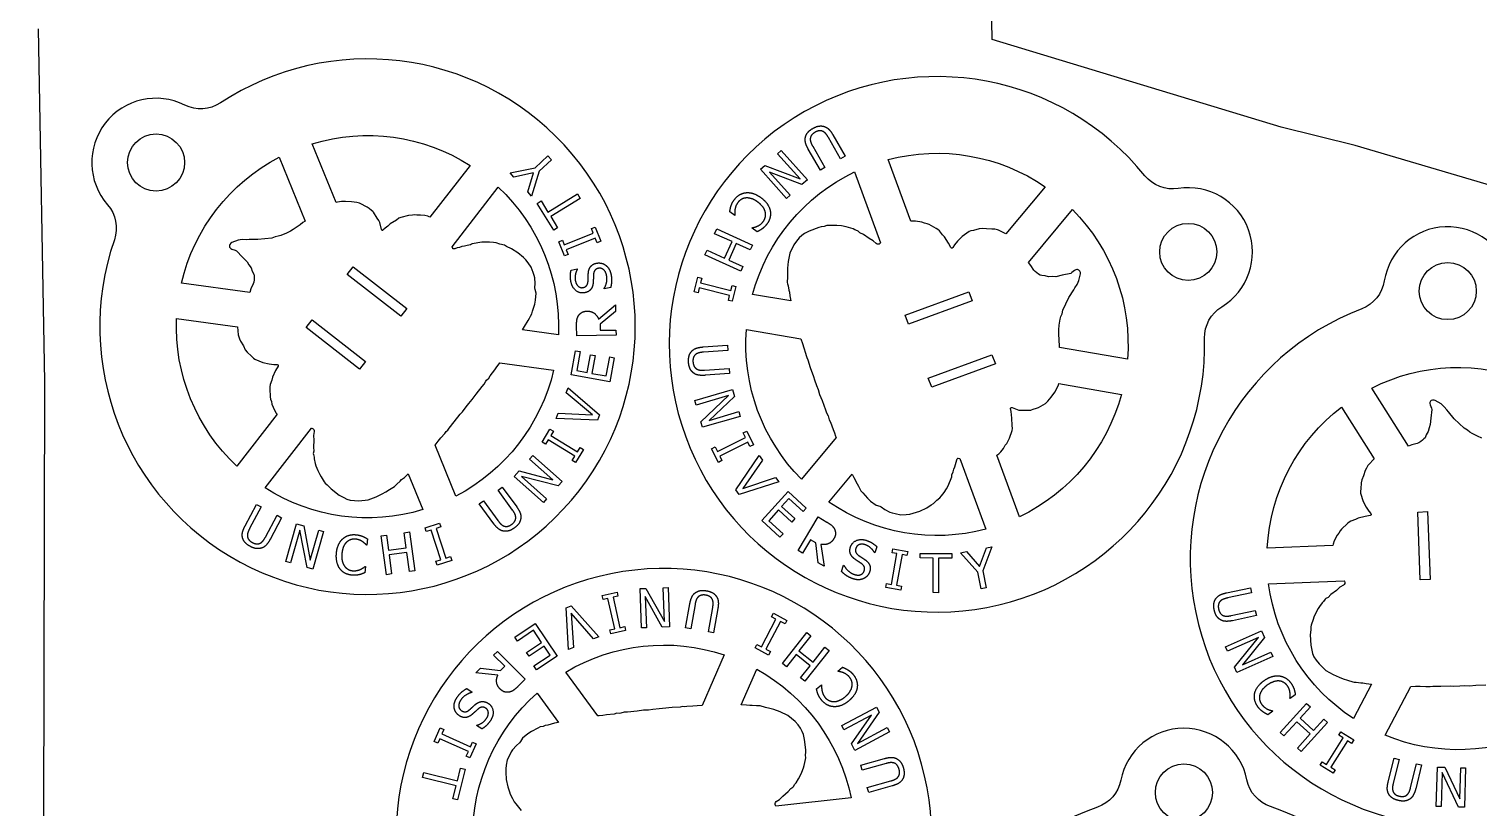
# Model space of a CAD drawing. Header units: millimetres. Extents: x 0 to 217, y 0 to 323.
# Drawn here: x 0.6 to 81.9, y 198.6 to 242.2 of the extents above; entities that cross this region are included whole.
import ezdxf

# ---------------------------------------------------------------- set-up
doc = ezdxf.new("R2010")
doc.units = ezdxf.units.MM
doc.layers.add('SCRAP_OUTLINE', color=8, linetype='Continuous')

msp = doc.modelspace()

# ---------------------------------------------------------------- linework, layer by layer
for points in [[(9.345, 237.981, 0.821365), (5.015, 232.401, -0.267689), (5.397, 230.44, 6.023346), (11.339, 238.099, -0.267689)], [(67.441, 226.681, 0.821365), (65.003, 233.31, -0.267689), (63.137, 234.026, 6.023346), (66.483, 224.927, -0.267689)], [(23.072, 231.695), (22.957, 231.755), (22.784, 231.792), (22.548, 231.815), (22.468, 231.817), (22.342, 231.807), (22.213, 231.825), (22.101, 231.823), (21.886, 231.789), (21.439, 231.692), (21.332, 231.647), (21.201, 231.543), (20.859, 231.32), (20.727, 231.199), (20.572, 231.091), (20.445, 230.966), (20.426, 230.959), (20.403, 230.961), (20.377, 230.981), (20.361, 231.012), (20.272, 231.412), (20.224, 231.513), (20.125, 231.654), (19.916, 231.981), (19.887, 232.012), (19.804, 232.067), (19.667, 232.191), (19.57, 232.266), (19.166, 232.474), (19.123, 232.488), (18.99, 232.519), (18.692, 232.562), (18.351, 232.586), (18.125, 232.576), (17.891, 232.539), (17.829, 232.517), (16.483, 235.816, -0.218412), (25.329, 234.604)], [(9.158, 228.006, -0.218412), (14.631, 235.061), (16.09, 231.483), (15.966, 231.411), (15.808, 231.276), (15.408, 231.02), (15.273, 230.92), (15.037, 230.807), (14.728, 230.681), (14.583, 230.633), (14.412, 230.607), (14.218, 230.533), (13.445, 230.445), (12.941, 230.45), (12.799, 230.441), (12.572, 230.447), (12.437, 230.435), (12.334, 230.413), (11.978, 230.292), (11.917, 230.25), (11.862, 230.175), (11.842, 230.11), (11.841, 230.065), (11.852, 230.023), (11.877, 229.984), (11.915, 229.951), (11.982, 229.914), (12.17, 229.849), (12.24, 229.814), (12.579, 229.456), (12.839, 229.204), (12.926, 229.041), (13.056, 228.858), (13.127, 228.67), (13.206, 228.507), (13.225, 228.416), (13.229, 228.303), (13.223, 228.189), (13.204, 228.057), (13.179, 227.967), (13.046, 227.682), (12.979, 227.483)], [(55.344, 230.766), (54.936, 230.967), (54.879, 230.988), (54.724, 231.023), (54.568, 231.038), (54.253, 231.042), (54.02, 231.07), (53.857, 231.045), (53.525, 230.96), (53.385, 230.936), (53.287, 230.902), (52.891, 230.623), (52.642, 230.359), (52.477, 230.15), (52.376, 229.998), (52.343, 229.968), (52.325, 229.961), (52.296, 229.969), (52.27, 230.003), (52.134, 230.25), (51.909, 230.601), (51.798, 230.712), (51.63, 230.931), (51.542, 231.007), (51.44, 231.07), (51.041, 231.284), (50.931, 231.335), (50.783, 231.367), (50.64, 231.425), (50.289, 231.475), (50.093, 231.481), (50.016, 231.473), (48.746, 234.927, -0.218412), (57.544, 233.406)], [(48.33, 230.263), (48.31, 230.237), (48.249, 230.191), (48.204, 230.181), (48.14, 230.192), (48.083, 230.223), (47.919, 230.368), (47.693, 230.499), (47.365, 230.727), (47.174, 230.83), (47.073, 230.919), (47.028, 230.945), (46.876, 230.991), (46.789, 231.045), (46.538, 231.123), (46.408, 231.159), (46.143, 231.211), (45.874, 231.237), (45.739, 231.241), (45.397, 231.241), (45.311, 231.232), (45.169, 231.185), (44.99, 231.16), (44.862, 231.123), (44.327, 230.921), (44.074, 230.786), (43.914, 230.678), (43.764, 230.551), (43.616, 230.364), (43.468, 230.156), (43.241, 229.683), (43.154, 229.217), (43.113, 228.851), (43.105, 228.606), (43.106, 228.359), (43.093, 228.051), (43.107, 227.968), (43.141, 227.852), (43.18, 227.607), (43.222, 227.492), (43.236, 227.302), (43.294, 227.007), (41.153, 227.377, -0.218412), (46.869, 234.236)], [(28.269, 225.387), (28.384, 225.571), (28.579, 225.921), (28.655, 226.043), (28.706, 226.158), (28.795, 226.295), (28.833, 226.445), (28.957, 226.825), (29.002, 227.06), (29.025, 227.451), (28.974, 227.654), (28.963, 227.738), (28.972, 227.984), (28.951, 228.308), (28.92, 228.43), (28.863, 228.609), (28.748, 228.907), (28.578, 229.15), (28.453, 229.311), (28.318, 229.447), (28.007, 229.709), (27.644, 229.938), (27.377, 230.058), (27.25, 230.127), (26.993, 230.193), (26.794, 230.258), (26.649, 230.28), (26.41, 230.299), (26.169, 230.307), (25.981, 230.3), (25.438, 230.211), (25.408, 230.185), (25.346, 230.154), (25.167, 230.124), (25.015, 230.077), (24.867, 230.055), (24.744, 230.008), (24.61, 229.977), (24.481, 229.931), (24.413, 229.922), (24.37, 229.936), (24.358, 229.947), (24.324, 230.046), (26.909, 233.378, -0.218412), (30.282, 225.111)], [(59.081, 232.126, -0.218412), (62.163, 223.746), (58.355, 224.404), (58.36, 224.548), (58.33, 224.754), (58.324, 225.228), (58.311, 225.396), (58.34, 225.656), (58.397, 225.984), (58.433, 226.133), (58.501, 226.292), (58.541, 226.496), (58.876, 227.198), (59.148, 227.623), (59.216, 227.747), (59.341, 227.937), (59.402, 228.058), (59.438, 228.156), (59.524, 228.523), (59.521, 228.596), (59.486, 228.683), (59.442, 228.735), (59.405, 228.759), (59.363, 228.772), (59.316, 228.772), (59.269, 228.757), (59.202, 228.72), (59.047, 228.595), (58.981, 228.554), (58.497, 228.456), (58.145, 228.369), (57.961, 228.381), (57.737, 228.369), (57.54, 228.408), (57.36, 228.427), (57.273, 228.46), (57.175, 228.516), (57.081, 228.582), (56.98, 228.667), (56.916, 228.736), (56.745, 229.001), (56.611, 229.163)], [(83.606, 228.398, 0.821365), (76.548, 228.128, -0.267689), (75.291, 226.575, 6.023346), (84.978, 226.946, -0.267689)], [(12.291, 225.558), (12.337, 225.106), (12.349, 225.046), (12.401, 224.896), (12.472, 224.756), (12.635, 224.487), (12.735, 224.274), (12.843, 224.149), (13.09, 223.913), (13.185, 223.807), (13.266, 223.742), (13.712, 223.554), (14.068, 223.483), (14.333, 223.454), (14.515, 223.449), (14.558, 223.437), (14.573, 223.425), (14.582, 223.395), (14.567, 223.356), (14.43, 223.109), (14.251, 222.733), (14.216, 222.58), (14.119, 222.321), (14.101, 222.206), (14.102, 222.086), (14.132, 221.635), (14.147, 221.514), (14.198, 221.371), (14.225, 221.22), (14.368, 220.896), (14.467, 220.726), (14.515, 220.665), (12.259, 217.758, -0.218412), (8.886, 226.025)], [(43.894, 217.026, -0.218412), (40.812, 225.406), (43.856, 224.88), (43.956, 224.622), (44.035, 224.391), (44.12, 224.076), (44.165, 223.953), (44.189, 223.841), (44.25, 223.712), (44.383, 223.284), (44.573, 222.769), (44.621, 222.592), (44.74, 222.268), (44.838, 222.044), (44.911, 221.767), (45.055, 221.43), (45.244, 220.915), (45.29, 220.737), (45.391, 220.572), (45.414, 220.507), (45.438, 220.347), (45.52, 220.215), (45.667, 219.815), (45.751, 219.629), (45.811, 219.434), (45.845, 219.367)], [(30.01, 223.129, -0.218412), (24.537, 216.075), (23.37, 218.935), (23.536, 219.156), (23.69, 219.346), (23.913, 219.585), (23.993, 219.688), (24.075, 219.768), (24.152, 219.888), (24.444, 220.228), (24.78, 220.661), (24.905, 220.796), (25.117, 221.069), (25.255, 221.271), (25.451, 221.479), (25.66, 221.78), (25.997, 222.213), (26.124, 222.347), (26.21, 222.52), (26.253, 222.574), (26.376, 222.679), (26.444, 222.818), (26.706, 223.155), (26.819, 223.325), (26.953, 223.478), (26.992, 223.543)], [(54.835, 218.371), (54.948, 218.437), (55.07, 218.564), (55.215, 218.752), (55.259, 218.819), (55.317, 218.931), (55.4, 219.031), (55.459, 219.127), (55.544, 219.327), (55.698, 219.758), (55.717, 219.872), (55.698, 220.039), (55.69, 220.447), (55.658, 220.622), (55.648, 220.811), (55.609, 220.985), (55.613, 221.006), (55.627, 221.023), (55.657, 221.035), (55.693, 221.032), (56.079, 220.896), (56.19, 220.883), (56.362, 220.892), (56.751, 220.896), (56.792, 220.904), (56.882, 220.945), (57.06, 220.996), (57.175, 221.038), (57.566, 221.27), (57.601, 221.3), (57.697, 221.396), (57.892, 221.626), (58.093, 221.903), (58.204, 222.1), (58.297, 222.318), (58.311, 222.382), (61.822, 221.775, -0.218412), (56.106, 214.916)], [(75.983, 218.156), (75.666, 217.83), (75.628, 217.783), (75.547, 217.646), (75.485, 217.502), (75.384, 217.204), (75.285, 216.99), (75.259, 216.828), (75.237, 216.486), (75.216, 216.345), (75.218, 216.241), (75.362, 215.779), (75.535, 215.461), (75.684, 215.239), (75.797, 215.096), (75.815, 215.055), (75.816, 215.036), (75.799, 215.01), (75.759, 214.996), (75.482, 214.943), (75.079, 214.838), (74.939, 214.766), (74.678, 214.675), (74.579, 214.614), (74.488, 214.537), (74.161, 214.223), (74.079, 214.134), (74.002, 214.003), (73.903, 213.886), (73.747, 213.568), (73.68, 213.383), (73.664, 213.307), (69.987, 213.166, -0.218412), (74.152, 221.064)], [(16.434, 219.877), (16.467, 219.874), (16.538, 219.846), (16.571, 219.813), (16.595, 219.753), (16.599, 219.688), (16.563, 219.472), (16.572, 219.211), (16.552, 218.812), (16.566, 218.596), (16.545, 218.463), (16.546, 218.411), (16.587, 218.258), (16.587, 218.155), (16.654, 217.901), (16.693, 217.772), (16.79, 217.519), (16.91, 217.278), (16.978, 217.161), (17.159, 216.871), (17.213, 216.803), (17.328, 216.707), (17.444, 216.569), (17.542, 216.48), (17.998, 216.133), (18.246, 215.99), (18.423, 215.911), (18.61, 215.851), (18.847, 215.826), (19.102, 215.81), (19.623, 215.868), (20.064, 216.042), (20.396, 216.201), (20.609, 216.323), (20.817, 216.455), (21.085, 216.607), (21.149, 216.663), (21.229, 216.753), (21.416, 216.916), (21.491, 217.013), (21.645, 217.125), (21.864, 217.331), (22.685, 215.319, -0.218412), (13.839, 216.532)], [(46.731, 217.307), (46.827, 217.112), (47.021, 216.76), (47.083, 216.632), (47.154, 216.528), (47.223, 216.38), (47.33, 216.268), (47.587, 215.961), (47.762, 215.798), (48.081, 215.572), (48.281, 215.507), (48.358, 215.472), (48.561, 215.334), (48.847, 215.18), (48.968, 215.141), (49.149, 215.095), (49.463, 215.035), (49.759, 215.051), (49.962, 215.071), (50.149, 215.113), (50.536, 215.238), (50.922, 215.425), (51.165, 215.588), (51.291, 215.659), (51.484, 215.842), (51.645, 215.976), (51.74, 216.088), (51.883, 216.28), (52.016, 216.48), (52.111, 216.644), (52.323, 217.151), (52.317, 217.19), (52.324, 217.259), (52.393, 217.427), (52.434, 217.581), (52.494, 217.718), (52.518, 217.847), (52.563, 217.978), (52.593, 218.112), (52.621, 218.173), (52.656, 218.202), (52.671, 218.207), (52.773, 218.184), (54.229, 214.226, -0.218412), (45.431, 215.746)], [(34.364, 181.035, 0.821365), (41.386, 181.797, -0.267689), (42.531, 183.435, 6.023346), (32.894, 182.389, -0.267689)], [(74.295, 211.33), (74.313, 211.303), (74.337, 211.231), (74.333, 211.184), (74.303, 211.127), (74.256, 211.082), (74.067, 210.971), (73.872, 210.796), (73.554, 210.555), (73.397, 210.405), (73.282, 210.336), (73.243, 210.302), (73.152, 210.172), (73.074, 210.106), (72.922, 209.891), (72.848, 209.778), (72.717, 209.542), (72.609, 209.295), (72.564, 209.168), (72.457, 208.842), (72.44, 208.758), (72.441, 208.608), (72.409, 208.43), (72.405, 208.298), (72.431, 207.726), (72.481, 207.443), (72.535, 207.257), (72.609, 207.076), (72.742, 206.877), (72.894, 206.673), (73.273, 206.31), (73.69, 206.084), (74.025, 205.932), (74.255, 205.848), (74.49, 205.773), (74.779, 205.665), (74.863, 205.653), (74.983, 205.65), (75.229, 205.611), (75.351, 205.615), (75.536, 205.57), (75.835, 205.534), (74.821, 203.612, -0.218412), (70.064, 211.168)], [(30.692, 206.218, -0.218412), (39.569, 207.181), (38.322, 204.355), (38.048, 204.321), (37.804, 204.299), (37.478, 204.294), (37.348, 204.28), (37.233, 204.283), (37.093, 204.256), (36.646, 204.23), (36.101, 204.17), (35.917, 204.167), (35.573, 204.129), (35.332, 204.089), (35.047, 204.085), (34.685, 204.027), (34.139, 203.967), (33.955, 203.966), (33.771, 203.908), (33.702, 203.901), (33.541, 203.917), (33.393, 203.869), (32.969, 203.823), (32.768, 203.787), (32.565, 203.776), (32.492, 203.759)], [(42.462, 198.712), (42.442, 198.737), (42.413, 198.807), (42.414, 198.854), (42.44, 198.913), (42.484, 198.961), (42.664, 199.085), (42.846, 199.273), (43.147, 199.536), (43.293, 199.696), (43.403, 199.773), (43.44, 199.81), (43.521, 199.947), (43.595, 200.017), (43.731, 200.242), (43.797, 200.36), (43.912, 200.605), (44.002, 200.859), (44.038, 200.989), (44.121, 201.321), (44.133, 201.407), (44.122, 201.556), (44.141, 201.736), (44.136, 201.868), (44.07, 202.437), (44, 202.715), (43.934, 202.897), (43.847, 203.073), (43.701, 203.262), (43.535, 203.455), (43.131, 203.79), (42.7, 203.987), (42.355, 204.115), (42.119, 204.183), (41.879, 204.241), (41.584, 204.329), (41.499, 204.335), (41.379, 204.33), (41.131, 204.352), (41.01, 204.339), (40.823, 204.371), (40.522, 204.386), (41.399, 206.374, -0.218412), (46.672, 199.169)], [(68.852, 200.184, 0.821365), (61.789, 200.16, -0.267689), (60.479, 198.652, 6.023346), (70.173, 198.685, -0.267689)]]:
    msp.add_lwpolyline(points, format="xyb", close=True)
for points in [[(44.525, 235.673), (45.213, 234.477), (44.96, 234.331), (44.275, 235.521)], [(45.655, 236.314), (46.34, 235.124), (46.086, 234.979), (45.402, 236.169)], [(40.17, 231.821), (40.158, 231.803), (39.876, 232.01)], [(41.412, 230.885), (41.127, 231.094), (41.141, 231.112)], [(30.987, 228.729), (31.329, 228.803), (31.333, 228.782)], [(33.205, 227.766), (32.846, 227.688), (32.842, 227.709)], [(32.531, 225.992), (33.475, 226.791), (33.482, 226.411), (32.618, 225.701), (32.624, 225.366), (33.499, 225.381), (33.504, 225.089), (31.305, 225.051), (31.295, 225.618)], [(38.381, 224.431), (39.75, 224.529), (39.771, 224.238), (38.402, 224.139)], [(38.467, 223.134), (39.844, 223.233), (39.865, 222.941), (38.495, 222.843)], [(27.707, 215.29), (26.893, 216.405), (27.13, 216.577), (27.939, 215.468)], [(12.72, 214.402), (13.366, 215.613), (13.624, 215.475), (12.978, 214.264)], [(26.653, 214.53), (25.844, 215.639), (26.08, 215.811), (26.889, 214.702)], [(13.863, 213.783), (14.513, 215), (14.771, 214.863), (14.124, 213.652)], [(44.986, 213.371), (45.164, 212.147), (44.838, 212.343), (44.693, 213.452), (44.406, 213.624), (43.955, 212.874), (43.704, 213.025), (44.838, 214.91), (45.324, 214.618)], [(19.572, 213.68), (19.547, 213.328), (19.524, 213.33)], [(48.126, 213.23), (48.007, 212.902), (47.987, 212.909)], [(19.437, 212.131), (19.459, 212.13), (19.433, 211.781)], [(46.133, 211.86), (46.257, 212.205), (46.278, 212.198)], [(67.712, 210.656), (69.056, 210.939), (69.116, 210.653), (67.773, 210.37)], [(37.931, 210.006), (37.694, 208.647), (37.406, 208.697), (37.642, 210.05)], [(39.21, 209.776), (38.975, 208.424), (38.687, 208.474), (38.922, 209.827)], [(67.973, 209.383), (69.324, 209.667), (69.384, 209.381), (68.041, 209.098)], [(26.882, 206.043), (25.651, 206.167), (25.92, 206.435), (27.03, 206.308), (27.267, 206.544), (26.649, 207.164), (26.856, 207.37), (28.411, 205.814), (28.01, 205.413)], [(45.948, 206.252), (45.934, 206.269), (46.203, 206.492)], [(25.138, 205.296), (25.443, 205.091), (25.431, 205.074)], [(44.74, 205.274), (45.011, 205.5), (45.026, 205.482)], [(71.565, 204.943), (71.278, 204.736), (71.265, 204.755)], [(70.291, 204.051), (70.304, 204.033), (70.02, 203.829)], [(25.986, 203.031), (25.695, 203.225), (25.707, 203.243)], [(48.632, 201.095), (47.305, 200.717), (47.225, 200.998), (48.545, 201.374)], [(76.767, 200.065), (77.096, 201.398), (77.38, 201.328), (77.051, 199.995)], [(78.027, 199.747), (78.358, 201.086), (78.642, 201.016), (78.312, 199.683)], [(48.981, 199.843), (47.661, 199.467), (47.581, 199.748), (48.901, 200.124)]]:
    msp.add_lwpolyline(points)
for points in [[(27.778, 233.953), (27.566, 234.18), (28.971, 234.471), (29.684, 235.134), (29.883, 234.919), (29.192, 234.277), (28.778, 232.877), (28.557, 233.115), (28.879, 234.19)], [(43.063, 232.748), (41.591, 234.383), (41.834, 234.602), (43.827, 233.845), (42.557, 235.254), (42.76, 235.436), (44.233, 233.802), (43.924, 233.524), (42.1, 234.225), (43.266, 232.931)], [(31.34, 233.004), (31.494, 232.756), (29.844, 231.736), (30.232, 231.108), (30.011, 230.971), (29.081, 232.476), (29.302, 232.612), (29.69, 231.985)], [(32.126, 231.06), (32.335, 231.144), (32.652, 230.353), (32.444, 230.269), (32.339, 230.529), (30.715, 229.877), (30.819, 229.617), (30.61, 229.534), (30.293, 230.325), (30.502, 230.408), (30.606, 230.148), (32.231, 230.801)], [(40.491, 228.681), (38.487, 229.588), (38.608, 229.855), (39.589, 229.41), (40.006, 230.333), (39.025, 230.777), (39.146, 231.043), (41.15, 230.136), (41.029, 229.869), (40.243, 230.225), (39.826, 229.303), (40.612, 228.947)], [(18.777, 228.921), (21.78, 226.591), (21.444, 226.157), (18.44, 228.488)], [(38.103, 227.464), (37.885, 227.518), (38.091, 228.345), (38.309, 228.291), (38.241, 228.02), (39.94, 227.597), (40.008, 227.869), (40.226, 227.815), (40.02, 226.988), (39.802, 227.042), (39.87, 227.314), (38.171, 227.736)], [(53.461, 227.013), (49.893, 225.701), (49.704, 226.216), (53.271, 227.528)], [(16.471, 225.95), (19.475, 223.62), (19.138, 223.186), (16.135, 225.516)], [(33.405, 223.827), (33.16, 222.473), (30.995, 222.865), (31.24, 224.219), (31.497, 224.173), (31.303, 223.106), (31.896, 222.999), (32.077, 223.993), (32.333, 223.947), (32.152, 222.952), (32.956, 222.807), (33.149, 223.873)], [(54.759, 223.484), (51.191, 222.171), (51.002, 222.686), (54.57, 223.999)], [(30.707, 221.856), (30.815, 222.133), (32.587, 220.624), (32.472, 220.331), (30.147, 220.428), (30.262, 220.721), (32.185, 220.621)], [(40.465, 220.545), (38.352, 219.93), (38.261, 220.245), (39.81, 221.71), (37.988, 221.18), (37.912, 221.441), (40.024, 222.057), (40.141, 221.658), (38.716, 220.32), (40.388, 220.807)], [(31.488, 218.802), (31.679, 218.685), (31.236, 217.957), (31.044, 218.074), (31.19, 218.313), (29.695, 219.225), (29.549, 218.986), (29.358, 219.103), (29.801, 219.831), (29.993, 219.714), (29.847, 219.475), (31.342, 218.563)], [(39.442, 218.067), (39.241, 217.966), (38.859, 218.728), (39.06, 218.829), (39.185, 218.578), (40.751, 219.362), (40.625, 219.613), (40.826, 219.713), (41.208, 218.951), (41.007, 218.851), (40.882, 219.101), (39.316, 218.317)], [(28.843, 218.356), (30.485, 216.891), (30.266, 216.646), (28.203, 217.183), (29.618, 215.92), (29.436, 215.716), (27.795, 217.182), (28.072, 217.491), (29.961, 216.992), (28.662, 218.152)], [(42.445, 217.111), (42.623, 216.871), (40.405, 216.169), (40.217, 216.422), (41.531, 218.342), (41.718, 218.09), (40.615, 216.511)], [(42.687, 213.778), (41.668, 214.703), (43.148, 216.331), (44.167, 215.406), (43.992, 215.213), (43.189, 215.942), (42.784, 215.496), (43.532, 214.816), (43.357, 214.624), (42.609, 215.303), (42.06, 214.699), (42.862, 213.97)], [(17.118, 214.093), (16.512, 211.978), (16.197, 212.068), (15.783, 214.16), (15.261, 212.336), (14.999, 212.411), (15.604, 214.526), (16.004, 214.412), (16.376, 212.494), (16.855, 214.168)], [(24.227, 212.687), (24.297, 212.473), (23.487, 212.209), (23.417, 212.423), (23.683, 212.51), (23.141, 214.174), (22.875, 214.088), (22.805, 214.301), (23.615, 214.565), (23.685, 214.352), (23.419, 214.265), (23.961, 212.6)], [(78.971, 215.205), (79.116, 211.407), (78.568, 211.386), (78.422, 215.184)], [(21.93, 214.067), (22.223, 211.887), (21.933, 211.848), (21.79, 212.915), (20.786, 212.781), (20.929, 211.713), (20.639, 211.675), (20.347, 213.855), (20.637, 213.894), (20.752, 213.039), (21.755, 213.173), (21.641, 214.028)], [(49.499, 211.029), (49.459, 210.808), (48.621, 210.958), (48.66, 211.179), (48.936, 211.13), (49.244, 212.853), (48.968, 212.902), (49.008, 213.124), (49.846, 212.974), (49.807, 212.753), (49.531, 212.802), (49.223, 211.078)], [(51.564, 210.665), (51.272, 210.667), (51.281, 212.606), (50.543, 212.61), (50.544, 212.87), (52.313, 212.862), (52.312, 212.601), (51.574, 212.605)], [(54.257, 213.184), (54.561, 213.243), (54.063, 211.898), (54.248, 210.942), (53.96, 210.887), (53.782, 211.813), (52.814, 212.906), (53.133, 212.967), (53.874, 212.125)], [(32.779, 210.287), (32.73, 210.506), (33.562, 210.692), (33.611, 210.473), (33.337, 210.412), (33.72, 208.703), (33.993, 208.764), (34.042, 208.545), (33.21, 208.359), (33.161, 208.578), (33.434, 208.639), (33.052, 210.348)], [(34.937, 208.695), (34.851, 210.893), (35.178, 210.906), (36.225, 209.048), (36.151, 210.944), (36.424, 210.954), (36.51, 208.756), (36.095, 208.74), (35.141, 210.446), (35.209, 208.705)], [(31.125, 207.604), (30.85, 207.489), (30.704, 209.812), (30.996, 209.933), (32.54, 208.193), (32.251, 208.072), (30.986, 209.525)], [(27.832, 208.176), (28.977, 208.94), (30.198, 207.11), (29.054, 206.346), (28.909, 206.562), (29.811, 207.164), (29.476, 207.665), (28.635, 207.104), (28.491, 207.321), (29.332, 207.882), (28.878, 208.561), (27.977, 207.959)], [(42.221, 209.312), (42.326, 209.51), (43.079, 209.111), (42.974, 208.912), (42.727, 209.044), (41.906, 207.497), (42.153, 207.366), (42.048, 207.168), (41.295, 207.567), (41.4, 207.766), (41.648, 207.634), (42.468, 209.181)], [(42.824, 206.701), (44.189, 208.426), (44.419, 208.244), (43.75, 207.4), (44.544, 206.771), (45.212, 207.616), (45.442, 207.434), (44.076, 205.709), (43.847, 205.891), (44.382, 206.567), (43.589, 207.196), (43.053, 206.519)], [(70.303, 207.089), (68.294, 206.193), (68.16, 206.493), (69.496, 208.154), (67.764, 207.382), (67.653, 207.631), (69.662, 208.527), (69.831, 208.147), (68.601, 206.629), (70.192, 207.338)], [(46.148, 203.221), (48.09, 204.255), (48.245, 203.965), (47.027, 202.214), (48.702, 203.106), (48.83, 202.865), (46.888, 201.831), (46.693, 202.198), (47.814, 203.798), (46.277, 202.98)], [(73.377, 203.385), (71.894, 201.76), (71.678, 201.957), (72.404, 202.752), (71.656, 203.435), (70.93, 202.639), (70.714, 202.836), (72.197, 204.462), (72.413, 204.265), (71.831, 203.627), (72.579, 202.945), (73.161, 203.582)], [(23.517, 202.231), (23.312, 202.323), (23.661, 203.1), (23.866, 203.008), (23.751, 202.753), (25.349, 202.037), (25.463, 202.293), (25.668, 202.201), (25.32, 201.423), (25.115, 201.515), (25.23, 201.77), (23.632, 202.486)], [(73.796, 200.739), (73.677, 200.548), (72.954, 200.999), (73.073, 201.19), (73.31, 201.041), (74.237, 202.527), (73.999, 202.675), (74.118, 202.866), (74.841, 202.415), (74.722, 202.224), (74.485, 202.372), (73.558, 200.887)], [(22.665, 200.315), (22.737, 200.598), (24.617, 200.12), (24.799, 200.835), (25.051, 200.771), (24.615, 199.057), (24.363, 199.121), (24.545, 199.837)], [(81.106, 200.846), (81.038, 198.647), (80.71, 198.657), (79.796, 200.583), (79.737, 198.687), (79.465, 198.696), (79.532, 200.895), (79.947, 200.882), (80.78, 199.114), (80.833, 200.855)]]:
    msp.add_lwpolyline(points, close=True)
for points in [[(82.008, 219.318), (81.769, 219.426), (81.474, 219.582), (81.344, 219.662), (81.214, 219.776), (81.033, 219.877), (80.468, 220.413), (80.148, 220.802), (80.051, 220.905), (79.909, 221.083), (79.813, 221.179), (79.73, 221.243), (79.408, 221.438), (79.337, 221.458), (79.244, 221.452), (79.181, 221.425), (79.147, 221.398), (79.121, 221.362), (79.107, 221.318), (79.107, 221.268), (79.121, 221.192), (79.192, 221.007), (79.211, 220.931), (79.154, 220.44), (79.128, 220.079), (79.06, 219.908), (79.003, 219.691), (78.904, 219.515), (78.831, 219.35), (78.773, 219.277), (78.689, 219.202), (78.597, 219.133), (78.485, 219.063), (78.399, 219.023), (78.095, 218.943), (77.9, 218.866), (75.845, 222.13, -0.218412), (84.767, 222.472)], [(25.475, 196.868, -0.218412), (29.078, 205.037), (30.278, 203.397), (30.066, 203.352), (29.678, 203.249), (29.538, 203.219), (29.42, 203.176), (29.26, 203.145), (29.125, 203.068), (28.766, 202.893), (28.565, 202.762), (28.268, 202.507), (28.157, 202.329), (28.105, 202.263), (27.921, 202.099), (27.703, 201.859), (27.636, 201.752), (27.548, 201.586), (27.413, 201.297), (27.357, 201.005), (27.328, 200.804), (27.323, 200.612), (27.35, 200.206), (27.438, 199.786), (27.538, 199.511), (27.576, 199.372), (27.707, 199.141), (27.798, 198.952), (27.884, 198.833), (28.036, 198.647), (28.198, 198.469)], [(85.512, 203.021, -0.218412), (76.59, 202.679), (78.031, 205.411), (78.307, 205.427), (78.552, 205.431), (78.878, 205.414), (79.008, 205.419), (79.122, 205.407), (79.264, 205.425), (79.712, 205.42), (80.26, 205.441), (80.444, 205.432), (80.789, 205.445), (81.032, 205.468), (81.318, 205.453), (81.682, 205.485), (82.231, 205.506)]]:
    msp.add_lwpolyline(points, format="xyb")
for centre in [(7.732, 234.763), (65.565, 229.754), (80.104, 227.564), (65.323, 199.473)]:
    msp.add_circle(centre, 1.6)
for points in [[(44.124, 236.207), (44.163, 236.349), (44.355, 236.574), (44.531, 236.675)], [(44.655, 236.459), (44.536, 236.391), (44.396, 236.205), (44.389, 236.099)], [(44.531, 236.675), (44.699, 236.772), (45, 236.828), (45.139, 236.791)], [(45.099, 236.506), (45.003, 236.554), (44.782, 236.532), (44.655, 236.459)], [(45.402, 236.169), (45.326, 236.302), (45.189, 236.461), (45.099, 236.506)], [(45.139, 236.791), (45.296, 236.75), (45.538, 236.518), (45.655, 236.314)], [(44.275, 235.521), (44.161, 235.72), (44.078, 236.051), (44.124, 236.207)], [(44.389, 236.099), (44.383, 235.998), (44.452, 235.801), (44.525, 235.673)], [(39.948, 232.319), (39.979, 232.416), (40.05, 232.567), (40.128, 232.674)], [(40.128, 232.674), (40.254, 232.846), (40.584, 233.053), (40.779, 233.074)], [(40.33, 232.521), (40.255, 232.419), (40.178, 232.208), (40.166, 232.113)], [(40.79, 232.779), (40.647, 232.768), (40.412, 232.634), (40.33, 232.521)], [(40.779, 233.074), (40.972, 233.097), (41.402, 232.961), (41.627, 232.796)], [(41.447, 232.55), (41.264, 232.684), (40.936, 232.789), (40.79, 232.779)], [(41.867, 231.999), (41.832, 232.14), (41.618, 232.425), (41.447, 232.55)], [(41.627, 232.796), (41.85, 232.633), (42.097, 232.277), (42.141, 232.08)], [(39.876, 232.01), (39.892, 232.089), (39.917, 232.229), (39.948, 232.319)], [(40.166, 232.113), (40.156, 232.021), (40.163, 231.868), (40.17, 231.821)], [(41.763, 231.473), (41.846, 231.586), (41.901, 231.858), (41.867, 231.999)], [(42.141, 232.08), (42.182, 231.886), (42.095, 231.504), (41.963, 231.324)], [(41.141, 231.112), (41.193, 231.123), (41.345, 231.162), (41.436, 231.204)], [(41.689, 231.045), (41.628, 231.002), (41.487, 230.921), (41.412, 230.885)], [(41.436, 231.204), (41.523, 231.244), (41.687, 231.369), (41.763, 231.473)], [(41.963, 231.324), (41.898, 231.235), (41.757, 231.097), (41.689, 231.045)], [(31.955, 228.579), (31.975, 228.815), (32.205, 229.08), (32.405, 229.123)], [(32.405, 229.123), (32.532, 229.15), (32.798, 229.1), (32.904, 229.026)], [(30.986, 228.059), (30.947, 228.241), (30.949, 228.577), (30.987, 228.729)], [(31.333, 228.782), (31.261, 228.659), (31.191, 228.308), (31.229, 228.132)], [(31.937, 228.114), (31.942, 228.209), (31.948, 228.486), (31.955, 228.579)], [(32.243, 228.499), (32.236, 228.393), (32.234, 228.22), (32.229, 228.089)], [(32.515, 228.835), (32.386, 228.807), (32.253, 228.645), (32.243, 228.499)], [(32.977, 228.433), (32.926, 228.67), (32.677, 228.87), (32.515, 228.835)], [(32.842, 227.709), (32.944, 227.879), (33.013, 228.268), (32.977, 228.433)], [(32.904, 229.026), (33.02, 228.944), (33.178, 228.704), (33.22, 228.507)], [(33.22, 228.507), (33.271, 228.274), (33.244, 227.925), (33.205, 227.766)], [(31.757, 227.469), (31.496, 227.413), (31.054, 227.744), (30.986, 228.059)], [(31.229, 228.132), (31.272, 227.933), (31.512, 227.728), (31.663, 227.761)], [(31.663, 227.761), (31.799, 227.79), (31.93, 227.97), (31.937, 228.114)], [(32.116, 227.693), (32.059, 227.611), (31.883, 227.496), (31.757, 227.469)], [(32.229, 228.089), (32.223, 227.971), (32.173, 227.776), (32.116, 227.693)], [(31.295, 225.618), (31.292, 225.807), (31.328, 226.063), (31.401, 226.18)], [(31.401, 226.18), (31.474, 226.297), (31.706, 226.435), (31.878, 226.438)], [(31.878, 226.438), (32.119, 226.442), (32.449, 226.201), (32.531, 225.992)], [(37.728, 224.173), (37.833, 224.296), (38.146, 224.414), (38.381, 224.431)], [(37.567, 223.575), (37.553, 223.769), (37.633, 224.064), (37.728, 224.173)], [(37.812, 223.004), (37.701, 223.102), (37.581, 223.372), (37.567, 223.575)], [(37.966, 224.013), (37.881, 223.948), (37.805, 223.739), (37.816, 223.593)], [(37.816, 223.593), (37.826, 223.456), (37.932, 223.249), (38.025, 223.197)], [(38.402, 224.139), (38.249, 224.128), (38.046, 224.074), (37.966, 224.013)], [(38.495, 222.843), (38.266, 222.826), (37.932, 222.895), (37.812, 223.004)], [(38.025, 223.197), (38.112, 223.148), (38.32, 223.123), (38.467, 223.134)], [(27.939, 215.468), (28.074, 215.283), (28.193, 214.963), (28.164, 214.803)], [(27.218, 214.113), (27.057, 214.136), (26.791, 214.34), (26.653, 214.53)], [(26.889, 214.702), (26.979, 214.579), (27.133, 214.435), (27.227, 214.399)], [(27.227, 214.399), (27.327, 214.362), (27.545, 214.409), (27.663, 214.495)], [(27.663, 214.495), (27.774, 214.576), (27.893, 214.775), (27.888, 214.882)], [(27.888, 214.882), (27.883, 214.982), (27.794, 215.171), (27.707, 215.29)], [(28.164, 214.803), (28.14, 214.657), (27.974, 214.413), (27.81, 214.293)], [(45.324, 214.618), (45.486, 214.52), (45.684, 214.354), (45.744, 214.23)], [(12.59, 213.711), (12.541, 213.866), (12.609, 214.194), (12.72, 214.402)], [(13.01, 213.257), (12.838, 213.348), (12.631, 213.574), (12.59, 213.711)], [(12.978, 214.264), (12.905, 214.129), (12.843, 213.928), (12.852, 213.828)], [(12.852, 213.828), (12.862, 213.721), (12.998, 213.546), (13.127, 213.477)], [(13.574, 213.442), (13.662, 213.49), (13.793, 213.653), (13.863, 213.783)], [(18.173, 213.665), (18.316, 213.803), (18.686, 213.931), (18.909, 213.915)], [(18.889, 213.666), (18.748, 213.676), (18.489, 213.579), (18.387, 213.476)], [(18.909, 213.915), (19.019, 213.907), (19.21, 213.861), (19.29, 213.83)], [(19.29, 213.83), (19.36, 213.801), (19.502, 213.725), (19.572, 213.68)], [(27.81, 214.293), (27.653, 214.179), (27.36, 214.09), (27.218, 214.113)], [(45.71, 213.689), (45.586, 213.483), (45.207, 213.33), (44.986, 213.371)], [(45.744, 214.23), (45.805, 214.106), (45.799, 213.837), (45.71, 213.689)], [(13.623, 213.16), (13.481, 213.118), (13.189, 213.161), (13.01, 213.257)], [(13.127, 213.477), (13.248, 213.412), (13.48, 213.391), (13.574, 213.442)], [(14.124, 213.652), (14.016, 213.449), (13.78, 213.203), (13.623, 213.16)], [(17.838, 212.849), (17.859, 213.125), (18.029, 213.524), (18.173, 213.665)], [(18.387, 213.476), (18.286, 213.371), (18.158, 213.039), (18.142, 212.827)], [(19.29, 213.531), (19.21, 213.584), (19.017, 213.657), (18.889, 213.666)], [(19.524, 213.33), (19.487, 213.368), (19.373, 213.477), (19.29, 213.531)], [(46.648, 212.823), (46.609, 212.914), (46.605, 213.124), (46.649, 213.245)], [(46.649, 213.245), (46.74, 213.497), (47.255, 213.696), (47.558, 213.586)], [(46.946, 213.17), (46.899, 213.039), (46.982, 212.833), (47.1, 212.751)], [(47.491, 213.342), (47.3, 213.41), (46.999, 213.316), (46.946, 213.17)], [(47.987, 212.909), (47.921, 213.035), (47.66, 213.28), (47.491, 213.342)], [(47.558, 213.586), (47.733, 213.523), (48.017, 213.344), (48.126, 213.23)], [(18.052, 211.983), (17.931, 212.135), (17.818, 212.572), (17.838, 212.849)], [(18.142, 212.827), (18.126, 212.601), (18.21, 212.268), (18.296, 212.149)], [(18.296, 212.149), (18.381, 212.034), (18.62, 211.905), (18.759, 211.895)], [(19.192, 211.972), (19.275, 212.013), (19.401, 212.1), (19.437, 212.131)], [(46.278, 212.198), (46.368, 212.022), (46.661, 211.757), (46.82, 211.7)], [(46.925, 212.517), (46.828, 212.584), (46.689, 212.73), (46.648, 212.823)], [(47.265, 212.288), (47.179, 212.349), (47.033, 212.443), (46.925, 212.517)], [(47.1, 212.751), (47.179, 212.696), (47.41, 212.544), (47.485, 212.489)], [(47.406, 211.879), (47.45, 212.003), (47.384, 212.202), (47.265, 212.288)], [(47.485, 212.489), (47.675, 212.347), (47.778, 212.012), (47.708, 211.819)], [(18.737, 211.643), (18.523, 211.659), (18.173, 211.829), (18.052, 211.983)], [(19.132, 211.678), (19.034, 211.653), (18.868, 211.633), (18.737, 211.643)], [(18.759, 211.895), (18.885, 211.886), (19.105, 211.932), (19.192, 211.972)], [(19.433, 211.781), (19.358, 211.753), (19.225, 211.7), (19.132, 211.678)], [(46.754, 211.454), (46.53, 211.535), (46.248, 211.743), (46.133, 211.86)], [(47.362, 211.448), (47.231, 211.393), (46.944, 211.386), (46.754, 211.454)], [(46.82, 211.7), (47.048, 211.617), (47.35, 211.723), (47.406, 211.879)], [(47.708, 211.819), (47.664, 211.697), (47.481, 211.498), (47.362, 211.448)], [(37.642, 210.05), (37.682, 210.276), (37.829, 210.583), (37.964, 210.674)], [(38.099, 210.421), (38.031, 210.347), (37.957, 210.152), (37.931, 210.006)], [(37.964, 210.674), (38.086, 210.758), (38.377, 210.808), (38.577, 210.773)], [(38.534, 210.528), (38.399, 210.551), (38.173, 210.498), (38.099, 210.421)], [(38.906, 210.28), (38.863, 210.378), (38.678, 210.502), (38.534, 210.528)], [(38.577, 210.773), (38.769, 210.74), (39.036, 210.59), (39.118, 210.473)], [(39.118, 210.473), (39.213, 210.341), (39.251, 210.008), (39.21, 209.776)], [(67.1, 210.312), (67.188, 210.449), (67.482, 210.608), (67.712, 210.656)], [(38.922, 209.827), (38.949, 209.978), (38.946, 210.188), (38.906, 210.28)], [(67.022, 209.698), (66.982, 209.888), (67.021, 210.192), (67.1, 210.312)], [(67.341, 209.166), (67.219, 209.247), (67.064, 209.499), (67.022, 209.698)], [(67.358, 210.186), (67.283, 210.11), (67.236, 209.892), (67.266, 209.749)], [(67.266, 209.749), (67.294, 209.615), (67.427, 209.424), (67.527, 209.385)], [(67.773, 210.37), (67.623, 210.338), (67.428, 210.257), (67.358, 210.186)], [(68.041, 209.098), (67.816, 209.051), (67.476, 209.074), (67.341, 209.166)], [(67.527, 209.385), (67.62, 209.348), (67.829, 209.352), (67.973, 209.383)], [(46.203, 206.492), (46.276, 206.458), (46.406, 206.399), (46.486, 206.348)], [(27.015, 205.264), (26.845, 205.434), (26.788, 205.839), (26.882, 206.043)], [(46.233, 206.186), (46.146, 206.218), (45.996, 206.248), (45.948, 206.252)], [(46.59, 205.928), (46.508, 206.025), (46.322, 206.151), (46.233, 206.186)], [(46.486, 206.348), (46.572, 206.294), (46.702, 206.189), (46.786, 206.087)], [(46.728, 205.419), (46.752, 205.56), (46.679, 205.821), (46.59, 205.928)], [(46.786, 206.087), (46.923, 205.923), (47.044, 205.553), (47.018, 205.359)], [(69.287, 205.017), (69.325, 205.207), (69.588, 205.575), (69.813, 205.737)], [(69.813, 205.737), (70.038, 205.899), (70.453, 206.025), (70.654, 206.005)], [(70.646, 205.72), (70.501, 205.729), (70.164, 205.614), (69.992, 205.49)], [(71.114, 205.458), (71.032, 205.572), (70.791, 205.708), (70.646, 205.72)], [(70.654, 206.005), (70.851, 205.984), (71.187, 205.783), (71.318, 205.602)], [(71.318, 205.602), (71.382, 205.513), (71.47, 205.336), (71.498, 205.255)], [(24.44, 204.203), (24.419, 204.344), (24.482, 204.624), (24.594, 204.791)], [(24.594, 204.791), (24.727, 204.99), (24.996, 205.212), (25.138, 205.296)], [(25.431, 205.074), (25.238, 205.029), (24.91, 204.809), (24.816, 204.668)], [(27.532, 205.1), (27.397, 205.071), (27.137, 205.141), (27.015, 205.264)], [(28.01, 205.413), (27.876, 205.28), (27.666, 205.129), (27.532, 205.1)], [(44.829, 204.967), (44.801, 205.036), (44.757, 205.192), (44.74, 205.274)], [(45.032, 204.633), (44.962, 204.718), (44.862, 204.888), (44.829, 204.967)], [(45.026, 205.482), (45.024, 205.429), (45.025, 205.272), (45.044, 205.174)], [(45.044, 205.174), (45.062, 205.08), (45.143, 204.89), (45.225, 204.791)], [(45.225, 204.791), (45.316, 204.683), (45.565, 204.564), (45.711, 204.562)], [(45.711, 204.562), (45.857, 204.563), (46.184, 204.702), (46.347, 204.837)], [(46.347, 204.837), (46.521, 204.982), (46.702, 205.275), (46.728, 205.419)], [(47.018, 205.359), (46.992, 205.166), (46.756, 204.781), (46.542, 204.603)], [(69.467, 204.274), (69.342, 204.447), (69.247, 204.825), (69.287, 205.017)], [(69.571, 204.936), (69.537, 204.797), (69.593, 204.532), (69.674, 204.419)], [(69.992, 205.49), (69.808, 205.358), (69.607, 205.078), (69.571, 204.936)], [(71.269, 205.064), (71.257, 205.159), (71.189, 205.354), (71.114, 205.458)], [(71.265, 204.755), (71.271, 204.808), (71.281, 204.965), (71.269, 205.064)], [(71.498, 205.255), (71.521, 205.184), (71.554, 205.025), (71.565, 204.943)], [(24.717, 203.777), (24.609, 203.85), (24.46, 204.076), (24.44, 204.203)], [(24.816, 204.668), (24.681, 204.466), (24.711, 204.148), (24.848, 204.056)], [(24.848, 204.056), (24.958, 203.983), (25.167, 204), (25.279, 204.094)], [(25.279, 204.094), (25.359, 204.162), (25.486, 204.281), (25.583, 204.369)], [(25.768, 204.142), (25.696, 204.079), (25.493, 203.891), (25.421, 203.832)], [(25.583, 204.369), (25.672, 204.447), (25.848, 204.546), (25.947, 204.563)], [(26.212, 204.19), (26.097, 204.267), (25.877, 204.237), (25.768, 204.142)], [(25.947, 204.563), (26.046, 204.578), (26.25, 204.531), (26.357, 204.46)], [(26.247, 203.62), (26.36, 203.789), (26.341, 204.104), (26.212, 204.19)], [(26.357, 204.46), (26.579, 204.311), (26.648, 203.763), (26.468, 203.495)], [(45.723, 204.278), (45.525, 204.284), (45.175, 204.462), (45.032, 204.633)], [(46.542, 204.603), (46.33, 204.426), (45.925, 204.272), (45.723, 204.278)], [(69.748, 203.993), (69.666, 204.052), (69.544, 204.167), (69.467, 204.274)], [(69.674, 204.419), (69.748, 204.316), (69.925, 204.178), (70.012, 204.137)], [(70.02, 203.829), (69.95, 203.868), (69.825, 203.936), (69.748, 203.993)], [(70.012, 204.137), (70.096, 204.099), (70.244, 204.058), (70.291, 204.051)], [(25.421, 203.832), (25.237, 203.682), (24.888, 203.663), (24.717, 203.777)], [(25.707, 203.243), (25.846, 203.277), (26.147, 203.47), (26.247, 203.62)], [(26.468, 203.495), (26.365, 203.341), (26.122, 203.109), (25.986, 203.031)], [(48.545, 201.374), (48.766, 201.437), (49.107, 201.438), (49.248, 201.355)], [(49.078, 201.124), (48.982, 201.154), (48.775, 201.135), (48.632, 201.095)], [(49.364, 200.779), (49.326, 200.911), (49.18, 201.092), (49.078, 201.124)], [(49.248, 201.355), (49.376, 201.283), (49.548, 201.043), (49.604, 200.847)], [(49.302, 200.337), (49.372, 200.418), (49.404, 200.638), (49.364, 200.779)], [(49.604, 200.847), (49.657, 200.66), (49.638, 200.355), (49.569, 200.229)], [(48.901, 200.124), (49.049, 200.166), (49.237, 200.261), (49.302, 200.337)], [(49.569, 200.229), (49.491, 200.086), (49.208, 199.907), (48.981, 199.843)], [(76.81, 199.364), (76.725, 199.503), (76.71, 199.837), (76.767, 200.065)], [(77.051, 199.995), (77.014, 199.846), (77.002, 199.636), (77.036, 199.542)], [(77.329, 199.026), (77.14, 199.073), (76.884, 199.241), (76.81, 199.364)], [(77.036, 199.542), (77.072, 199.441), (77.247, 199.304), (77.389, 199.269)], [(77.947, 199.083), (77.82, 199.008), (77.526, 198.978), (77.329, 199.026)], [(77.389, 199.269), (77.522, 199.236), (77.752, 199.273), (77.83, 199.345)], [(77.83, 199.345), (77.904, 199.413), (77.991, 199.603), (78.027, 199.747)], [(78.312, 199.683), (78.257, 199.46), (78.088, 199.164), (77.947, 199.083)]]:
    msp.add_open_spline(points, degree=2)
at = {"layer": 'SCRAP_OUTLINE'}
for points in [[(115.074, 274.629), (102.08, 228.561, -0.130895), (95.502, 230.105, -0.331119), (93.334, 230.286), (74.917, 235.713), (70.769, 236.747), (54.588, 241.663), (54.53, 244.796)], [(1.123, 242.249), (1.476, 222.495), (1.395, 181.628), (1.07, 169.796), (0.614, 140.289, -0.053702)]]:
    msp.add_lwpolyline(points, format="xyb", dxfattribs=at)

doc.saveas('drawing.dxf')
